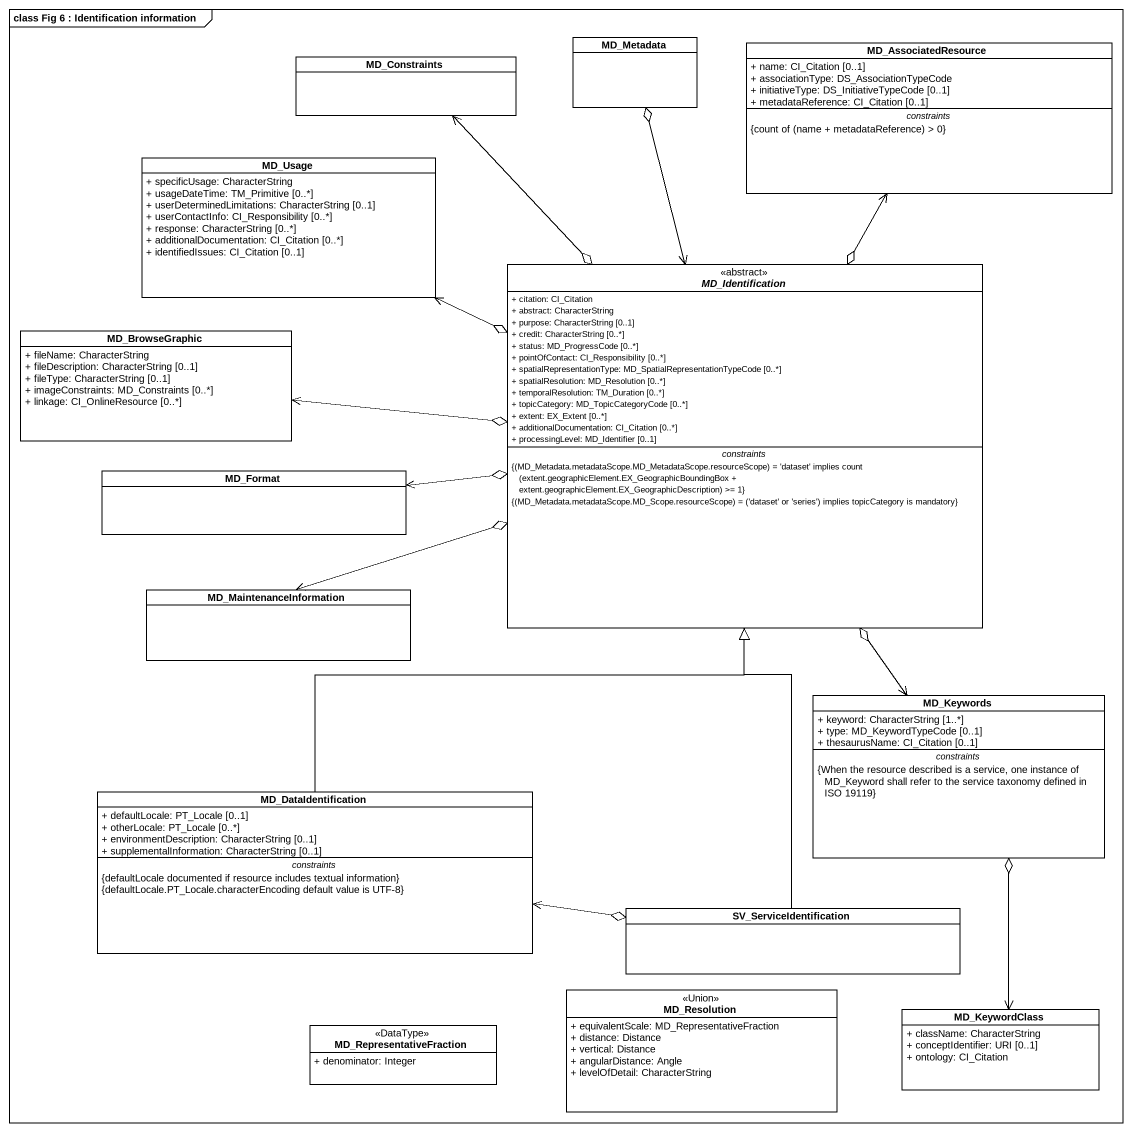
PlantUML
@startuml
mainframe class Fig 6 : Identification information
hide circle
hide empty members
skinparam classAttributeIconSize 0
class MD_Constraints #FFFFFF
class MD_Metadata #FFFFFF
class MD_AssociatedResource #FFFFFF {
  + name: CI_Citation [0..1]
  + associationType: DS_AssociationTypeCode
  + initiativeType: DS_InitiativeTypeCode [0..1]
  + metadataReference: CI_Citation [0..1]
  -- constraints --
  {field} {count of (name + metadataReference) > 0}
}
class MD_Usage #FFFFFF {
  + specificUsage: CharacterString
  + usageDateTime: TM_Primitive [0..*]
  + userDeterminedLimitations: CharacterString [0..1]
  + userContactInfo: CI_Responsibility [0..*]
  + response: CharacterString [0..*]
  + additionalDocumentation: CI_Citation [0..*]
  + identifiedIssues: CI_Citation [0..1]
}
abstract class MD_Identification <<abstract>> #FFFFFF {
  + citation: CI_Citation
  + abstract: CharacterString
  + purpose: CharacterString [0..1]
  + credit: CharacterString [0..*]
  + status: MD_ProgressCode [0..*]
  + pointOfContact: CI_Responsibility [0..*]
  + spatialRepresentationType: MD_SpatialRepresentationTypeCode [0..*]
  + spatialResolution: MD_Resolution [0..*]
  + temporalResolution: TM_Duration [0..*]
  + topicCategory: MD_TopicCategoryCode [0..*]
  + extent: EX_Extent [0..*]
  + additionalDocumentation: CI_Citation [0..*]
  + processingLevel: MD_Identifier [0..1]
  -- constraints --
  {field} {(MD_Metadata.metadataScope.MD_MetadataScope.resourceScope) = 'dataset' implies count (extent.geographicElement.EX_GeographicBoundingBox + extent.geographicElement.EX_GeographicDescription) >= 1}
  {field} {(MD_Metadata.metadataScope.MD_Scope.resourceScope) = ('dataset' or 'series') implies topicCategory is mandatory}
}
class MD_BrowseGraphic #FFFFFF {
  + fileName: CharacterString
  + fileDescription: CharacterString [0..1]
  + fileType: CharacterString [0..1]
  + imageConstraints: MD_Constraints [0..*]
  + linkage: CI_OnlineResource [0..*]
}
class MD_Format #FFFFFF
class MD_MaintenanceInformation #FFFFFF
class MD_Keywords #FFFFFF {
  + keyword: CharacterString [1..*]
  + type: MD_KeywordTypeCode [0..1]
  + thesaurusName: CI_Citation [0..1]
  -- constraints --
  {When the resource described is a service, one instance of MD_Keyword shall refer to the service taxonomy defined in ISO 19119}
}
class MD_DataIdentification #FFFFFF {
  + defaultLocale: PT_Locale [0..1]
  + otherLocale: PT_Locale [0..*]
  + environmentDescription: CharacterString [0..1]
  + supplementalInformation: CharacterString [0..1]
  -- constraints --
  {defaultLocale documented if resource includes textual information}
  {defaultLocale.PT_Locale.characterEncoding default value is UTF-8}
}
class SV_ServiceIdentification #FFFFFF
class MD_Resolution <<Union>> #FFFFFF {
  + equivalentScale: MD_RepresentativeFraction
  + distance: Distance
  + vertical: Distance
  + angularDistance: Angle
  + levelOfDetail: CharacterString
}
class MD_KeywordClass #FFFFFF {
  + className: CharacterString
  + conceptIdentifier: URI [0..1]
  + ontology: CI_Citation
}
class MD_RepresentativeFraction <<DataType>> #FFFFFF {
  + denominator: Integer
}
MD_Constraints <--o MD_Identification
MD_Identification <-up-o MD_Metadata
MD_Identification o-up-> MD_AssociatedResource
MD_Identification o-left-> MD_Usage
MD_Identification o-left-> MD_MaintenanceInformation
MD_BrowseGraphic <-right-o MD_Identification
MD_Format <-right-o MD_Identification
MD_Keywords <-up-o MD_Identification
MD_DataIdentification -up-|> MD_Identification
SV_ServiceIdentification -up-|> MD_Identification
SV_ServiceIdentification o-left-> MD_DataIdentification
MD_KeywordClass <-up-o MD_Keywords
@enduml
